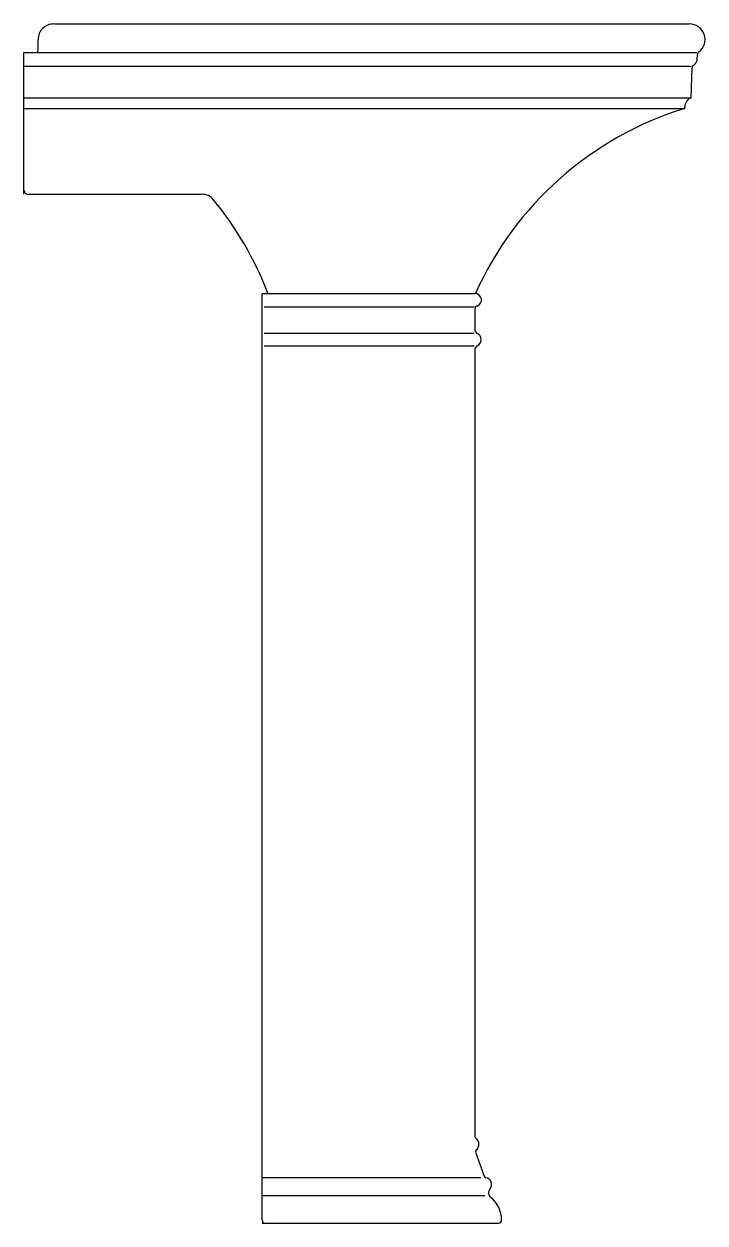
# Model space of a CAD drawing. Extents: x -729.836 to -729.357, y 642.706 to 643.547.
import ezdxf

# ---------------------------------------------------------------- set-up
doc = ezdxf.new("R2010")
doc.units = 0
doc.header["$LTSCALE"] = 0.27882
doc.header["$MEASUREMENT"] = 0
doc.linetypes.add('CONTINU', pattern=[0])
doc.layers.get('0').update_dxf_attribs({"linetype": 'CONTINUOUS'})

msp = doc.modelspace()

# ---------------------------------------------------------------- linework, layer by layer
at = {"linetype": 'CONTINUOUS'}
for p, q in [((-729.51749, 643.33006), (-729.51887, 643.33196)), ((-729.51887, 643.31964), (-729.51749, 643.32153)), ((-729.51822, 642.76523), (-729.51887, 642.76646)), ((-729.51801, 642.75717), (-729.51852, 642.75554))]:
    msp.add_line(p, q, dxfattribs=at)
at = {"linetype": 'CONTINU'}
for points in [[(-729.81463, 643.54728, 0.43131), (-729.82559, 643.53633)], [(-729.36177, 643.52771, 0.729101), (-729.36852, 643.54728)], [(-729.82643, 643.52737, 0.29355), (-729.82559, 643.52886)], [(-729.36177, 643.52771, 0.219305), (-729.36274, 643.52586)], [(-729.36528, 643.51846, 0.250344), (-729.36645, 643.51643)], [(-729.36528, 643.51846, 0.24699), (-729.36293, 643.52245)], [(-729.36718, 643.49551, 0.307536), (-729.37155, 643.48901)], [(-729.37155, 643.48804, 0.216245), (-729.51859, 643.35808, 0.216245)], [(-729.83554, 643.43078, 0.414217), (-729.83256, 643.42779)], [(-729.70265, 643.42417, 0.224768), (-729.71033, 643.42779)], [(-729.66428, 643.35808, 0.080461), (-729.70265, 643.42417)], [(-729.51748, 643.34935, 0.863104), (-729.51888, 643.35808)], [(-729.51748, 643.34935, 0.467826), (-729.51887, 643.34745)], [(-729.51749, 643.32153, 0.697449), (-729.51749, 643.33006)], [(-729.51801, 642.75717, 0.49976), (-729.51822, 642.76523)], [(-729.51253, 642.73868, 0.280441), (-729.51136, 642.73765)], [(-729.50842, 642.72952, 0.580916), (-729.51136, 642.73765)], [(-729.50842, 642.72952, 0.423212), (-729.50783, 642.72386)], [(-729.50026, 642.70786, 0.228289), (-729.50783, 642.72386)], [(-729.66824, 642.70808, 0.448977), (-729.66626, 642.70586)], [(-729.50225, 642.70586, 0.415503), (-729.50026, 642.70786)]]:
    msp.add_lwpolyline(points, format="xyb", dxfattribs=at)
for points in [[(-729.81463, 643.54728), (-729.36852, 643.54728)], [(-729.82559, 643.52886), (-729.82559, 643.53633)], [(-729.83554, 643.42779), (-729.83554, 643.52737)], [(-729.83554, 643.52737), (-729.36309, 643.52737)], [(-729.36293, 643.52245), (-729.36274, 643.52586)], [(-729.83554, 643.51767), (-729.36712, 643.51767)], [(-729.36718, 643.49551), (-729.36645, 643.51643)], [(-729.83554, 643.49551), (-729.36718, 643.49551)], [(-729.83554, 643.48804), (-729.37155, 643.48804)], [(-729.37155, 643.48804), (-729.37155, 643.48901)], [(-729.83256, 643.42779), (-729.71033, 643.42779)], [(-729.66824, 642.70808), (-729.66823, 643.35808)], [(-729.66823, 643.35808), (-729.51888, 643.35808)], [(-729.66688, 643.34874), (-729.51954, 643.34874)], [(-729.51887, 643.33196), (-729.51887, 643.34745)], [(-729.66688, 643.33032), (-729.51954, 643.33032)], [(-729.66688, 643.32136), (-729.51954, 643.32136)], [(-729.51887, 642.76646), (-729.51887, 643.31964)], [(-729.51852, 642.75554), (-729.51253, 642.73868)], [(-729.66824, 642.73772), (-729.51484, 642.73772)], [(-729.66824, 642.72526), (-729.51202, 642.72526)], [(-729.50026, 642.70781), (-729.50026, 642.70834)], [(-729.66824, 642.70586), (-729.50225, 642.70586)]]:
    msp.add_lwpolyline(points, dxfattribs=at)

doc.saveas('drawing.dxf')
